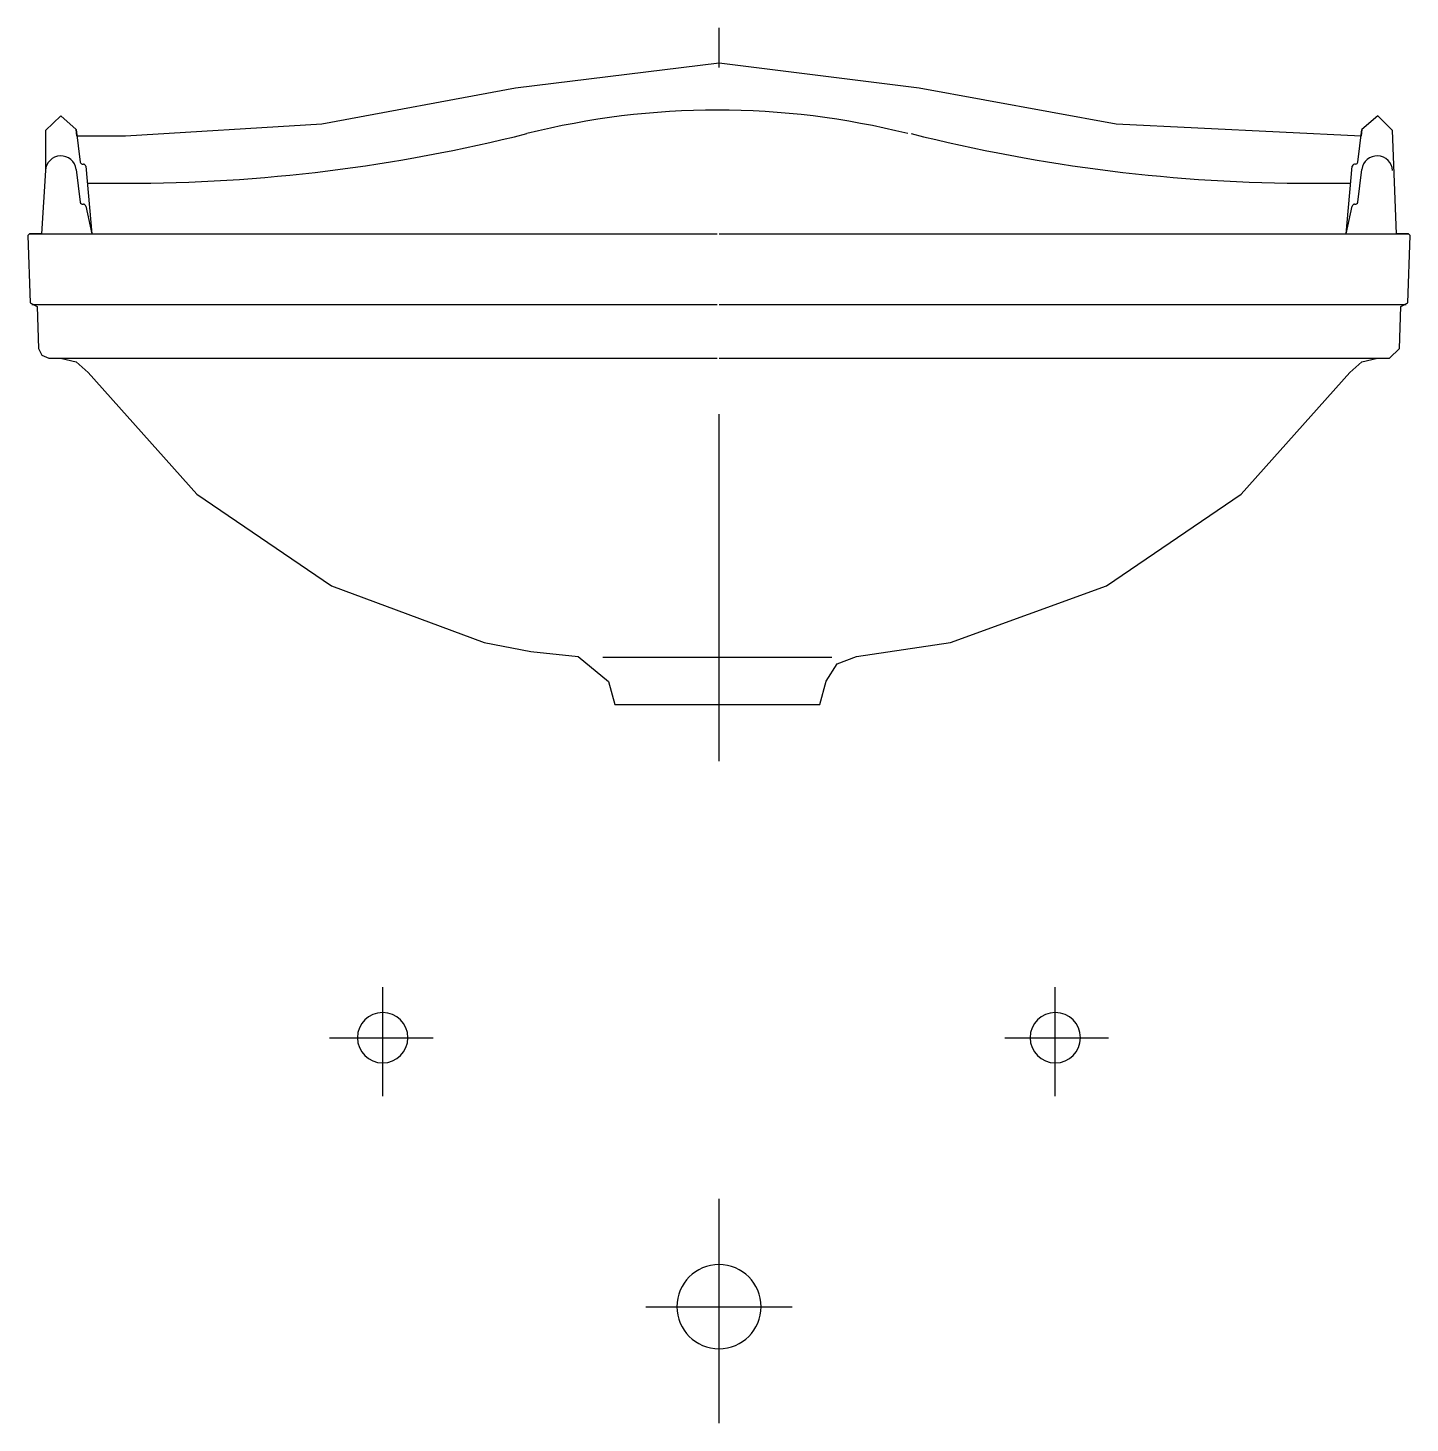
# Model space of a CAD drawing. Extents: x -956.001 to -955.603, y 873.598 to 874.001.
import ezdxf

# ---------------------------------------------------------------- set-up
doc = ezdxf.new("R2010")
doc.units = 0
doc.header["$LTSCALE"] = 0.271533
doc.header["$MEASUREMENT"] = 0
doc.linetypes.add('AXES', pattern=[0.54, 0.3, -0.08, 0.08, -0.08])
doc.linetypes.add('CONTINU', pattern=[0])
doc.layers.get('0').update_dxf_attribs({"linetype": 'CONTINUOUS'})
doc.layers.add('DECA_EIXOS', color=5, linetype='AXES')

msp = doc.modelspace()

# ---------------------------------------------------------------- linework, layer by layer
at = {"linetype": 'CONTINUOUS', "flags": 128}
msp.add_lwpolyline([(-955.83216, 873.8054), (-955.77301, 873.8054), (-955.77123, 873.81208), (-955.76799, 873.81709), (-955.76243, 873.81926), (-955.73539, 873.82326), (-955.69035, 873.83961), (-955.65151, 873.86609), (-955.62018, 873.90113), (-955.61671, 873.90419), (-955.61222, 873.90529), (-955.6088, 873.90529), (-955.60589, 873.9081), (-955.60568, 873.91413), (-955.60547, 873.92017), (-955.60349, 873.92127), (-955.60282, 873.94067), (-955.6033, 873.94117), (-955.60673, 873.94117), (-955.60786, 873.97095), (-955.61215, 873.97517), (-955.61672, 873.97126), (-955.61696, 873.96929), (-955.6876, 873.97278), (-955.74438, 873.9832), (-955.8021, 873.9904), (-955.8608, 873.9832), (-955.9166, 873.97278), (-955.97326, 873.96929), (-955.98724, 873.96929), (-955.98749, 873.97126), (-955.9919, 873.97517), (-955.99634, 873.97092), (-955.99634, 873.9594), (-955.99748, 873.94117), (-956.0009, 873.94117), (-956.00139, 873.94067), (-956.00071, 873.92127), (-955.99873, 873.92017), (-955.99852, 873.91413), (-955.99831, 873.9081), (-955.99742, 873.9061), (-955.9954, 873.90529), (-955.99199, 873.90529), (-955.9875, 873.90419), (-955.98403, 873.90113), (-955.95269, 873.86609), (-955.91385, 873.83961), (-955.86978, 873.82326), (-955.85635, 873.82067), (-955.84274, 873.81926), (-955.83393, 873.81202)], close=True, dxfattribs=at)
at = {"linetype": 'CONTINU'}
for points in [[(-955.74768, 873.97004, 0.123688), (-955.85749, 873.97004)], [(-955.97326, 873.95572, 0.061609), (-955.85749, 873.97004)], [(-955.74672, 873.97004, 0.061609), (-955.63094, 873.95572)], [(-955.98749, 873.95971, 0.916358), (-955.99634, 873.9594)], [(-955.60786, 873.9594, 0.916334), (-955.61672, 873.95971)], [(-955.98633, 873.96185, 0.378916), (-955.98539, 873.96126)], [(-955.98472, 873.96066, 0.37885), (-955.98539, 873.96126)], [(-955.61855, 873.96126, 0.383004), (-955.61949, 873.96065)], [(-955.61855, 873.96126, 0.378862), (-955.61787, 873.96185)], [(-955.98633, 873.9503, 0.378922), (-955.98539, 873.94971)], [(-955.98472, 873.94911, 0.378844), (-955.98539, 873.94971)], [(-955.61881, 873.94971, 0.37884), (-955.61948, 873.94911)], [(-955.61881, 873.94971, 0.378902), (-955.61787, 873.9503)], [(-955.89908, 873.71653, 1), (-955.89908, 873.70199)], [(-955.89908, 873.70199, 1), (-955.89908, 873.71653)], [(-955.70513, 873.71653, 1), (-955.70513, 873.70199)], [(-955.70513, 873.70199, 1), (-955.70513, 873.71653)], [(-955.8021, 873.6438, 1), (-955.8021, 873.61956)], [(-955.8021, 873.61956, 1), (-955.8021, 873.6438)]]:
    msp.add_lwpolyline(points, format="xyb", dxfattribs=at)
for points in [[(-955.98749, 873.97126), (-955.98633, 873.96185)], [(-955.61787, 873.96185), (-955.61672, 873.97126)], [(-955.98749, 873.95971), (-955.98633, 873.9503)], [(-955.98472, 873.96066), (-955.98296, 873.94117)], [(-955.62124, 873.94117), (-955.61949, 873.96065)], [(-955.61787, 873.9503), (-955.61672, 873.95971)], [(-955.98427, 873.95572), (-955.97326, 873.95572)], [(-955.63094, 873.95572), (-955.61993, 873.95572)], [(-955.98472, 873.94911), (-955.98296, 873.94117)], [(-955.62124, 873.94117), (-955.61948, 873.94911)], [(-956.0009, 873.94117), (-955.80259, 873.94117)], [(-955.8021, 873.94117), (-955.6033, 873.94117)], [(-956.00023, 873.9208), (-955.80259, 873.9208)], [(-955.8021, 873.9208), (-955.60398, 873.9208)], [(-955.9954, 873.90529), (-955.80259, 873.90529)], [(-955.8021, 873.90529), (-955.6088, 873.90529)], [(-955.83556, 873.81899), (-955.76961, 873.81899)]]:
    msp.add_lwpolyline(points, dxfattribs=at)
at = {"layer": 'DECA_EIXOS'}
for points in [[(-955.8021, 873.78908), (-955.8021, 874.00054)], [(-955.8021, 873.78908), (-955.8021, 874.00054)], [(-955.89908, 873.69243), (-955.89908, 873.72381)], [(-955.70513, 873.69243), (-955.70513, 873.72381)], [(-955.9144, 873.70926), (-955.88453, 873.70926)], [(-955.71967, 873.70926), (-955.6898, 873.70926)], [(-955.8021, 873.5981), (-955.8021, 873.66282)], [(-955.82316, 873.63168), (-955.78104, 873.63168)]]:
    msp.add_lwpolyline(points, dxfattribs=at)

doc.saveas('drawing.dxf')
